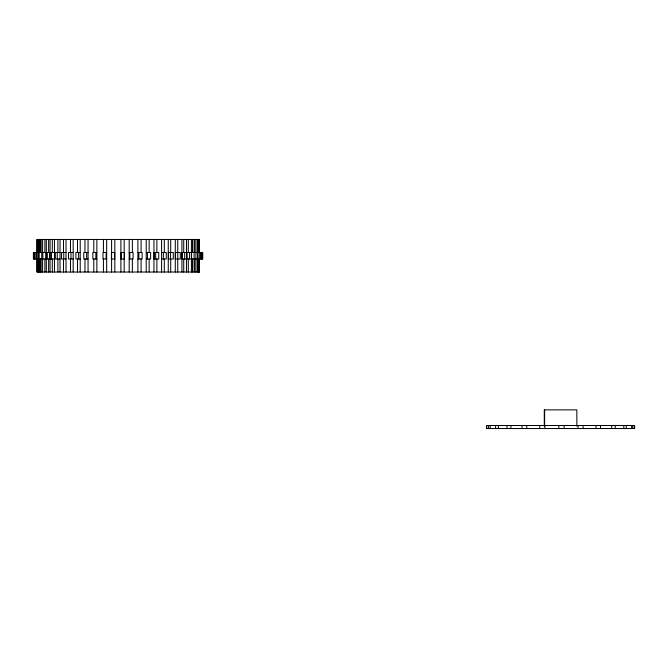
<?xml version="1.0" encoding="UTF-8"?>
<svg xmlns="http://www.w3.org/2000/svg" width="668" height="668" viewBox="0 0 668 668"><rect width="100%" height="100%" fill="white"/><g stroke="black" fill="none" stroke-linecap="round" stroke-linejoin="round"><path stroke-width="1" d="M199.331 239.461L36.907 239.461L36.907 252.487M54.467 252.487L33.4 252.487L33.4 259L54.467 259M60.028 252.487L55.31 252.487L55.31 259L60.028 259M66.007 252.487L61.539 252.487L61.539 259L66.007 259M73.171 252.487L68.503 252.487L68.503 259L73.171 259M80.21 252.487L75.901 252.487L75.901 259L80.21 259M88.059 252.487L83.767 252.487L83.767 259L88.059 259M96.868 252.487L92.844 252.487L92.844 259L96.868 259M106.671 252.487L102.981 252.487L102.981 259L106.671 259M114.829 252.487L111.439 252.487L111.439 259L114.829 259M120.908 252.487L124.423 252.487L124.423 259L120.908 259M129.183 252.487L133.066 252.487L133.066 259L129.183 259M137.9 252.487L142.117 252.487L142.117 259L137.9 259M146.217 252.487L150.609 252.487L150.609 259L146.217 259M153.957 252.487L158.733 252.487L158.733 259L153.957 259M161.589 252.487L166.274 252.487L166.274 259L161.589 259M168.261 252.487L173.288 252.487L173.288 259L168.261 259M175.283 252.487L180.302 252.487L180.302 259L175.283 259M181.921 252.487L202.746 252.487L202.746 259L181.921 259M199.331 272.026L36.907 272.026L36.907 259M634.358 425.499L634.358 428.539M632.763 425.499L632.763 428.539M631.627 425.499L631.627 428.539M626.25 425.499L626.25 428.539M623.812 425.499L623.812 428.539M615.253 425.499L615.253 428.539M611.688 425.499L611.688 428.539M600.54 425.499L600.54 428.539M596.081 425.499L596.081 428.539M583.089 425.499L583.089 428.539M578.054 425.499L578.054 428.539M576.851 426.151L576.851 409.868L544.286 409.868L544.286 426.151M564.118 425.499L564.118 428.539M558.832 425.499L558.832 428.539M544.896 425.499L544.896 428.539M544.645 409.868L544.645 426.151M539.727 425.499L539.727 428.539M526.743 425.499L526.743 428.539M522.05 425.499L522.05 428.539M510.895 425.499L510.895 428.539M506.987 425.499L506.987 428.539M498.428 425.499L498.428 428.539M495.581 425.499L495.581 428.539M490.203 425.499L490.203 428.539M488.609 425.499L488.609 428.539M486.772 425.499L486.772 428.539M202.312 252.487L202.437 259M201.728 252.487L201.728 259M201.193 252.487L201.193 259M200.149 252.487L200.149 259M199.298 239.461L199.298 252.487M199.298 259L199.298 272.026M198.981 239.461L198.981 272.026M198.755 239.461L198.755 252.487M198.755 259L198.755 272.026M198.513 239.461L198.513 252.487M198.513 259L198.513 272.026M198.287 239.461L198.287 252.487M198.287 259L198.287 272.026M197.92 239.461L197.92 252.487M197.92 259L197.92 272.026M197.536 252.487L197.536 259M197.002 239.461L197.002 252.487M197.002 259L197.002 272.026M195.899 252.487L195.899 259M195.173 239.461L195.173 252.487M195.173 259L195.173 272.026M194.121 239.461L194.121 272.026M192.476 239.461L192.476 252.487M192.476 259L192.476 272.026M191.549 252.487L191.549 259M191.415 239.461L191.415 272.026M189.562 252.487L189.562 259M188.301 239.461L188.301 252.487M188.301 259L188.301 272.026M186.923 252.487L186.923 259M186.731 252.487L186.731 259M186.481 239.461L186.481 252.487M186.481 259L186.481 272.026M184.677 252.487L184.677 259M183.733 239.461L183.733 252.487M183.733 259L183.733 272.026M182.03 252.487L182.03 259M181.921 239.461L181.921 272.026M177.746 239.461L177.746 272.026M175.383 252.487L175.383 259M175.283 239.461L175.283 272.026M170.707 239.461L170.707 252.487M170.707 259L170.707 272.026M170.54 252.487L170.54 259M168.411 252.487L168.411 259M168.261 239.461L168.261 272.026M164.311 239.461L164.311 252.487M164.311 259L164.311 272.026M163.351 252.487L163.351 259M161.589 239.461L161.589 272.026M156.88 239.461L156.88 252.487M156.88 259L156.88 272.026M155.669 252.487L155.669 259M154.108 252.487L154.108 259M153.957 239.461L153.957 272.026M149.148 239.461L149.148 252.487M149.148 259L149.148 272.026M147.444 252.487L147.444 259M146.217 239.461L146.217 272.026M141.098 239.461L141.098 252.487M141.098 259L141.098 272.026M138.877 252.487L138.877 259M137.9 239.461L137.9 272.026M132.364 239.461L132.364 252.487M132.364 259L132.364 272.026M129.784 252.487L129.784 259M129.183 239.461L129.183 272.026M124.173 239.461L124.173 272.026M121.142 252.487L121.142 259M120.908 239.461L120.908 272.026M114.829 239.461L114.829 272.026M114.671 252.487L114.671 259M111.598 239.461L111.598 272.026M106.671 239.461L106.671 272.026M106.145 252.487L106.145 259M103.415 239.461L103.415 252.487M103.415 259L103.415 272.026M96.868 239.461L96.868 272.026M95.875 252.487L95.875 259M93.787 239.461L93.787 252.487M93.787 259L93.787 272.026M88.059 239.461L88.059 272.026M86.631 252.487L86.631 259M84.97 239.461L84.97 252.487M84.97 259L84.97 272.026M80.21 239.461L80.21 272.026M78.582 252.487L78.582 259M77.496 239.461L77.496 252.487M77.496 259L77.496 272.026M73.171 239.461L73.171 272.026M70.967 252.487L70.967 259M70.474 239.461L70.474 252.487M70.474 259L70.474 272.026M66.007 239.461L66.007 272.026M63.761 252.487L63.761 259M63.485 239.461L63.485 252.487M63.485 259L63.485 272.026M60.028 239.461L60.028 272.026M57.891 239.461L57.891 252.487M57.891 259L57.891 272.026M57.264 252.487L57.264 259M54.467 239.461L54.467 272.026M52.321 239.461L52.329 252.487M52.321 259L52.321 272.026M51.444 252.487L51.444 259M50.067 239.461L50.067 272.026M49.766 252.487L49.766 259M48.63 239.461L48.63 252.487M48.63 259L48.63 272.026M47.303 252.487L47.303 259M46.326 239.461L46.326 272.026M45.875 252.487L45.875 259M44.898 239.461L44.898 252.487M44.898 259L44.898 272.026M42.827 252.487L42.827 259M42.602 239.461L42.602 252.487M42.602 259L42.602 272.026M41.717 252.487L41.717 259M41.165 239.461L41.165 252.487M41.165 259L41.165 272.026M40.472 239.461L40.472 252.487M40.472 259L40.472 272.026M39.838 239.461L39.838 252.487M39.838 259L39.838 272.026M39.187 252.487L39.187 259M38.836 239.461L38.836 252.487M38.836 259L38.836 272.026M38.402 252.487L38.402 259M38.21 239.461L38.21 252.487M38.21 259L38.21 272.026M37.199 239.461L37.199 252.487M37.199 259L37.199 272.026M37.099 252.487L37.099 259M36.556 252.487L36.556 259M34.953 252.487L34.953 259M34.753 252.487L34.753 259M33.726 252.487L33.726 259M634.6 425.499L486.529 425.499L486.529 428.539L634.6 428.539L634.6 425.499"/></g></svg>
